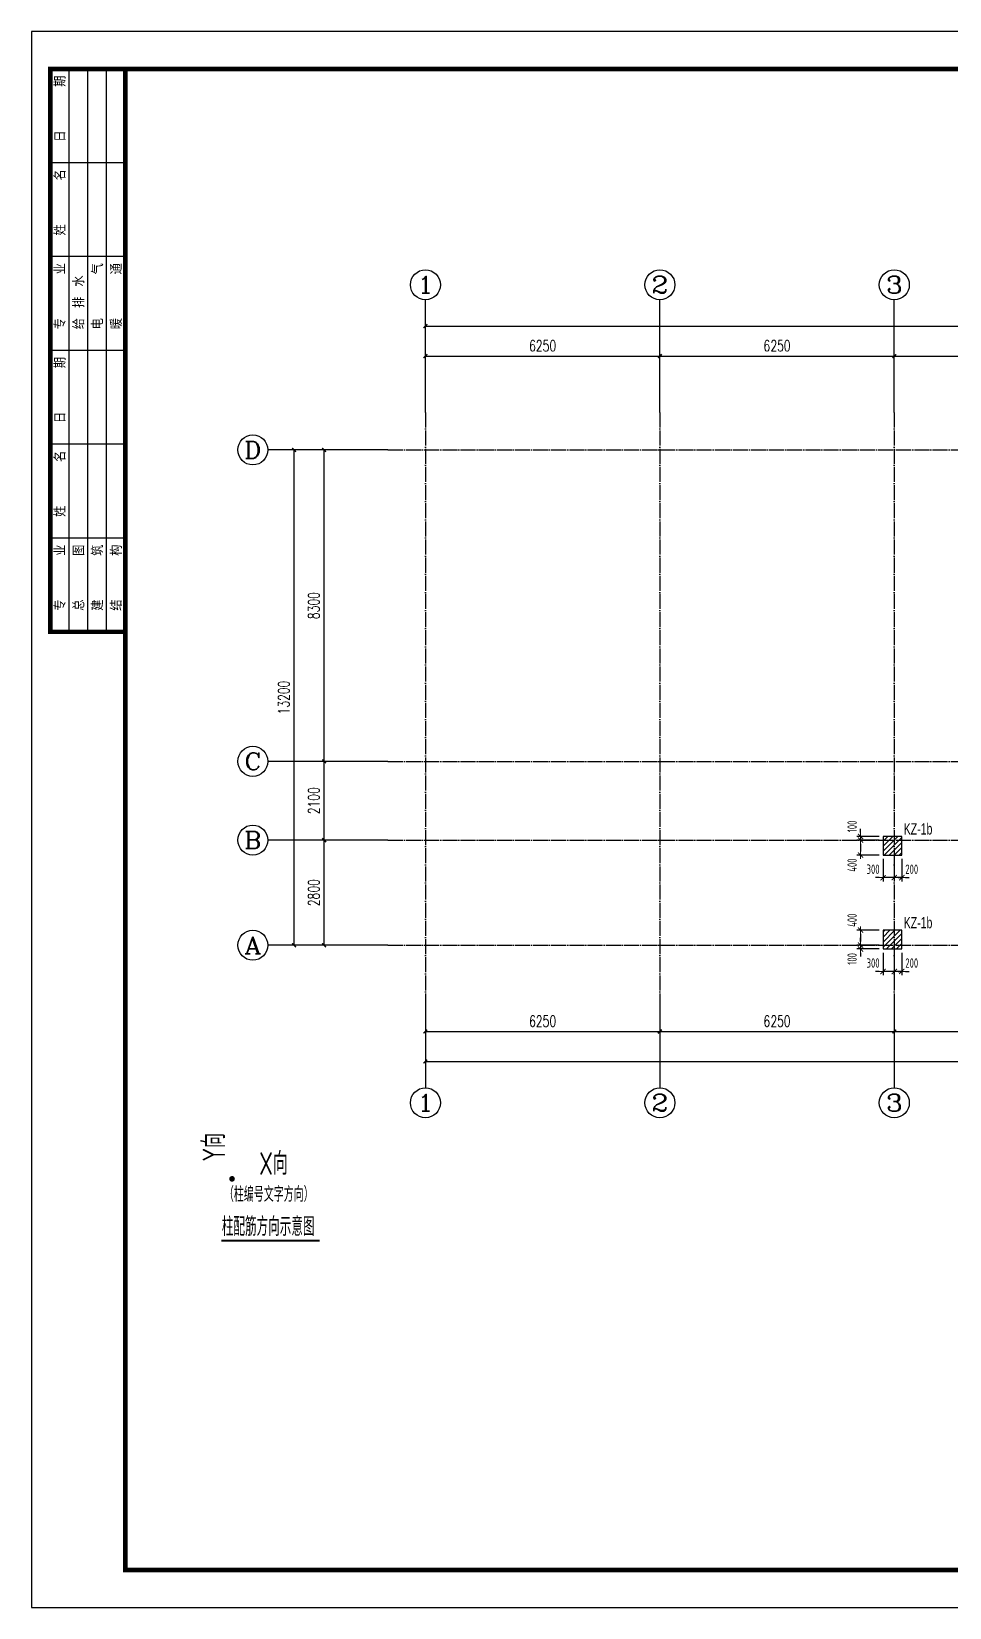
# Model space of a CAD drawing. Extents: x -441005 to 725361, y -182459 to 319313.
# Drawn here: x -40300 to -15829, y 54050 to 96050 of the extents above; entities that cross this region are included whole.
import ezdxf
from ezdxf.enums import TextEntityAlignment as Align

# ---------------------------------------------------------------- set-up
doc = ezdxf.new("R2010")
doc.units = 0
doc.header["$LTSCALE"] = 100
doc.linetypes.add('DOTE', pattern=[2.42, 2, -0.2, 0.02, -0.2])
doc.layers.get('0').update_dxf_attribs({"linetype": 'CONTINUOUS'})
doc.layers.get('Defpoints').update_dxf_attribs({"linetype": 'CONTINUOUS'})
for name, color, linetype in [('AXIS', 3, 'CONTINUOUS'), ('AXIS_TEXT', 7, 'CONTINUOUS'), ('COLU', 7, 'CONTINUOUS'), ('DOTE', 8, 'DOTE'), ('D大样&索引', 7, 'CONTINUOUS'), ('TEXT', 7, 'CONTINUOUS'), ('图框', 7, 'CONTINUOUS')]:
    doc.layers.add(name, color=color, linetype=linetype)
doc.layers.add('COLU-平法定位', color=3, linetype='ByLayer', lineweight=18)
doc.layers.add('T填充图层(非模板)', color=251, linetype='CONTINUOUS', lineweight=0)
doc.styles.add('_TCH_AXIS', font='COMPLEX', dxfattribs={"bigfont": 'GBCBIG'})
doc.styles.add('_TCH_DIM_T3', font='simplex_.ttf', dxfattribs={"width": 0.705882, "bigfont": 'GBCBIG'})
doc.styles.add('BW_Dim', font='Bweng.shx', dxfattribs={"width": 0.7, "bigfont": 'hztxt.shx'})
doc.styles.add('COMPLEX', font='COMPLEX')
doc.styles.add('HZTXT', font='TXT', dxfattribs={"bigfont": 'HZTXT'})
doc.styles.get("Standard").update_dxf_attribs({"font": 'tssdeng.shx', "bigfont": '1.shx'})
doc.styles.add('TCCAD_Dimension', font='Tssdeng.shx', dxfattribs={"width": 0.7, "bigfont": 'hztxt.shx'})
doc.styles.add('TSSD_Rein', font='Tssdeng.shx', dxfattribs={"width": 0.7, "bigfont": '1.shx'})
doc.styles.add('说明', font='romans.shx', dxfattribs={"width": 0.7, "bigfont": 'dxfs.shx'})
doc.dimstyles.new('_TCH_ARCH&&100', dxfattribs={"dimtxt": 297.5, "dimasz": 100, "dimexe": 250, "dimexo": 300, "dimgap": 126.25, "dimtad": 1, "dimdec": 0, "dimzin": 0, "dimdsep": 46, "dimtxsty": '_TCH_DIM_T3', "dimblk": 'ARCHTICK', "dimcen": 0.09, "dimclrt": 7, "dimazin": 2, "dimtfac": 1, "dimtdec": 0, "dimtix": 1, "dimtmove": 2, "dimatfit": 3, "dimfxl": 0, "dimtolj": 1, "dimtzin": 0, "dimarcsym": 0})
doc.dimstyles.new('TCCAD_100_100', dxfattribs={"dimtxt": 250, "dimasz": 100, "dimexe": 100, "dimexo": 100, "dimgap": 100, "dimtad": 1, "dimdec": 0, "dimzin": 0, "dimdsep": 46, "dimtxsty": 'TCCAD_Dimension', "dimblk": '_TCDBK100_100', "dimcen": 0, "dimclrt": 7, "dimadec": 0, "dimazin": 0, "dimtfac": 1, "dimtdec": 0, "dimtix": 1, "dimtmove": 2, "dimatfit": 3, "dimfxl": 0, "dimtolj": 1, "dimtzin": 0, "dimarcsym": 0})
pattern_1 = [(45, (43125, -235100), (-67.35192, 67.35192), [])]

# ---------------------------------------------------------------- blocks, each defined once
blk = doc.blocks.new('_AXISO')
blk.add_circle((0, 0), 0.5)
at = {"layer": 'AXIS_TEXT', "style": 'COMPLEX', "width": 1.041667}
blk.add_attdef('A', text='', height=0.56, dxfattribs=at).set_placement((-0.25, -0.28), (0.25, -0.28), align=Align.FIT)
blk = doc.blocks.new('_ArchTick')
at = {"color": 0, "linetype": 'ByBlock', "const_width": 0.4}
blk.add_lwpolyline([(-0.5, -0.5), (0.5, 0.5)], dxfattribs=at)
blk = doc.blocks.new('*D823')
at = {"layer": 'AXIS', "color": 0, "lineweight": -2}
for p, q in [((-31100, 74500), (-32750, 74500)), ((-32500, 71700), (-32500, 74500)), ((-31100, 71700), (-32750, 71700))]:
    blk.add_line(p, q, dxfattribs=at)
at = {"layer": 'Defpoints', "color": 0}
for p in [(-32500, 74500), (-30800, 74500), (-30800, 71700)]:
    blk.add_point(p, dxfattribs=at)
at = {"layer": 'AXIS', "color": 0, "lineweight": -2, "xscale": 100, "yscale": 100, "zscale": 100}
for p, rotation in [((-32500, 74500), 90), ((-32500, 71700), 270)]:
    blk.add_blockref('_ArchTick', p, dxfattribs=dict(at, rotation=rotation))
at = {"layer": 'AXIS', "color": 7, "insert": (-32775, 73100), "char_height": 297.5, "attachment_point": 5, "rotation": 90, "style": '_TCH_DIM_T3'}
blk.add_mtext('\\A1;2800', dxfattribs=at)
blk = doc.blocks.new('*D824')
at = {"layer": 'AXIS', "color": 0, "lineweight": -2}
for p, q in [((-31100, 76600), (-32750, 76600)), ((-32500, 74500), (-32500, 76600)), ((-31100, 74500), (-32750, 74500))]:
    blk.add_line(p, q, dxfattribs=at)
at = {"layer": 'Defpoints', "color": 0}
for p in [(-32500, 76600), (-30800, 76600), (-30800, 74500)]:
    blk.add_point(p, dxfattribs=at)
at = {"layer": 'AXIS', "color": 0, "lineweight": -2, "xscale": 100, "yscale": 100, "zscale": 100}
for p, rotation in [((-32500, 76600), 90), ((-32500, 74500), 270)]:
    blk.add_blockref('_ArchTick', p, dxfattribs=dict(at, rotation=rotation))
at = {"layer": 'AXIS', "color": 7, "insert": (-32775, 75550), "char_height": 297.5, "attachment_point": 5, "rotation": 90, "style": '_TCH_DIM_T3'}
blk.add_mtext('\\A1;2100', dxfattribs=at)
blk = doc.blocks.new('*D825')
at = {"layer": 'AXIS', "color": 0, "lineweight": -2}
for p, q in [((-31100, 84900), (-32750, 84900)), ((-32500, 76600), (-32500, 84900)), ((-31100, 76600), (-32750, 76600))]:
    blk.add_line(p, q, dxfattribs=at)
at = {"layer": 'Defpoints', "color": 0}
for p in [(-32500, 84900), (-30800, 84900), (-30800, 76600)]:
    blk.add_point(p, dxfattribs=at)
at = {"layer": 'AXIS', "color": 0, "lineweight": -2, "xscale": 100, "yscale": 100, "zscale": 100}
for p, rotation in [((-32500, 84900), 90), ((-32500, 76600), 270)]:
    blk.add_blockref('_ArchTick', p, dxfattribs=dict(at, rotation=rotation))
at = {"layer": 'AXIS', "color": 7, "insert": (-32776, 80750), "char_height": 297.5, "attachment_point": 5, "rotation": 90, "style": '_TCH_DIM_T3'}
blk.add_mtext('\\A1;8300', dxfattribs=at)
blk = doc.blocks.new('*D826')
at = {"layer": 'AXIS', "color": 0, "lineweight": -2}
for p, q in [((-29800, 86200), (-29800, 87650)), ((-29800, 87400), (-23550, 87400)), ((-23550, 86200), (-23550, 87650))]:
    blk.add_line(p, q, dxfattribs=at)
at = {"layer": 'Defpoints', "color": 0}
for p in [(-23550, 87400), (-29800, 85900), (-23550, 85900)]:
    blk.add_point(p, dxfattribs=at)
at = {"layer": 'AXIS', "color": 0, "lineweight": -2, "xscale": 100, "yscale": 100, "zscale": 100, "rotation": 180}
blk.add_blockref('_ArchTick', (-29800, 87400), dxfattribs=at)
at = {"layer": 'AXIS', "color": 0, "lineweight": -2, "xscale": 100, "yscale": 100, "zscale": 100}
blk.add_blockref('_ArchTick', (-23550, 87400), dxfattribs=at)
at = {"layer": 'AXIS', "color": 7, "insert": (-26675, 87676), "char_height": 297.5, "attachment_point": 5, "style": '_TCH_DIM_T3'}
blk.add_mtext('\\A1;6250', dxfattribs=at)
blk = doc.blocks.new('*D827')
at = {"layer": 'AXIS', "color": 0, "lineweight": -2}
for p, q in [((-23550, 86200), (-23550, 87650)), ((-23550, 87400), (-17300, 87400)), ((-17300, 86200), (-17300, 87650))]:
    blk.add_line(p, q, dxfattribs=at)
at = {"layer": 'Defpoints', "color": 0}
for p in [(-17300, 87400), (-23550, 85900), (-17300, 85900)]:
    blk.add_point(p, dxfattribs=at)
at = {"layer": 'AXIS', "color": 0, "lineweight": -2, "xscale": 100, "yscale": 100, "zscale": 100, "rotation": 180}
blk.add_blockref('_ArchTick', (-23550, 87400), dxfattribs=at)
at = {"layer": 'AXIS', "color": 0, "lineweight": -2, "xscale": 100, "yscale": 100, "zscale": 100}
blk.add_blockref('_ArchTick', (-17300, 87400), dxfattribs=at)
at = {"layer": 'AXIS', "color": 7, "insert": (-20425, 87676), "char_height": 297.5, "attachment_point": 5, "style": '_TCH_DIM_T3'}
blk.add_mtext('\\A1;6250', dxfattribs=at)
blk = doc.blocks.new('*D828')
at = {"layer": 'AXIS', "color": 0, "lineweight": -2}
for p, q in [((-17300, 86200), (-17300, 87650)), ((-17300, 87400), (-7900, 87400)), ((-7900, 86200), (-7900, 87650))]:
    blk.add_line(p, q, dxfattribs=at)
at = {"layer": 'Defpoints', "color": 0}
for p in [(-7900, 87400), (-17300, 85900), (-7900, 85900)]:
    blk.add_point(p, dxfattribs=at)
at = {"layer": 'AXIS', "color": 0, "lineweight": -2, "xscale": 100, "yscale": 100, "zscale": 100, "rotation": 180}
blk.add_blockref('_ArchTick', (-17300, 87400), dxfattribs=at)
at = {"layer": 'AXIS', "color": 0, "lineweight": -2, "xscale": 100, "yscale": 100, "zscale": 100}
blk.add_blockref('_ArchTick', (-7900, 87400), dxfattribs=at)
at = {"layer": 'AXIS', "color": 7, "insert": (-12600, 87680), "char_height": 297.5, "attachment_point": 5, "style": '_TCH_DIM_T3'}
blk.add_mtext('\\A1;9400', dxfattribs=at)
blk = doc.blocks.new('*D832')
at = {"layer": 'AXIS', "color": 0, "lineweight": -2}
for p, q in [((-29800, 70100), (-29800, 69150)), ((-23550, 70100), (-23550, 69150)), ((-29800, 69400), (-23550, 69400))]:
    blk.add_line(p, q, dxfattribs=at)
at = {"layer": 'Defpoints', "color": 0}
for p in [(-29800, 70400), (-23550, 70400), (-23550, 69400)]:
    blk.add_point(p, dxfattribs=at)
at = {"layer": 'AXIS', "color": 0, "lineweight": -2, "xscale": 100, "yscale": 100, "zscale": 100, "rotation": 180}
blk.add_blockref('_ArchTick', (-29800, 69400), dxfattribs=at)
at = {"layer": 'AXIS', "color": 0, "lineweight": -2, "xscale": 100, "yscale": 100, "zscale": 100}
blk.add_blockref('_ArchTick', (-23550, 69400), dxfattribs=at)
at = {"layer": 'AXIS', "color": 7, "insert": (-26675, 69675), "char_height": 297.5, "attachment_point": 5, "style": '_TCH_DIM_T3'}
blk.add_mtext('\\A1;6250', dxfattribs=at)
blk = doc.blocks.new('*D833')
at = {"layer": 'AXIS', "color": 0, "lineweight": -2}
for p, q in [((-23550, 70100), (-23550, 69150)), ((-17300, 70100), (-17300, 69150)), ((-23550, 69400), (-17300, 69400))]:
    blk.add_line(p, q, dxfattribs=at)
at = {"layer": 'Defpoints', "color": 0}
for p in [(-23550, 70400), (-17300, 70400), (-17300, 69400)]:
    blk.add_point(p, dxfattribs=at)
at = {"layer": 'AXIS', "color": 0, "lineweight": -2, "xscale": 100, "yscale": 100, "zscale": 100, "rotation": 180}
blk.add_blockref('_ArchTick', (-23550, 69400), dxfattribs=at)
at = {"layer": 'AXIS', "color": 0, "lineweight": -2, "xscale": 100, "yscale": 100, "zscale": 100}
blk.add_blockref('_ArchTick', (-17300, 69400), dxfattribs=at)
at = {"layer": 'AXIS', "color": 7, "insert": (-20425, 69675), "char_height": 297.5, "attachment_point": 5, "style": '_TCH_DIM_T3'}
blk.add_mtext('\\A1;6250', dxfattribs=at)
blk = doc.blocks.new('*D834')
at = {"layer": 'AXIS', "color": 0, "lineweight": -2}
for p, q in [((-17300, 70100), (-17300, 69150)), ((-7900, 70100), (-7900, 69150)), ((-17300, 69400), (-7900, 69400))]:
    blk.add_line(p, q, dxfattribs=at)
at = {"layer": 'Defpoints', "color": 0}
for p in [(-17300, 70400), (-7900, 70400), (-7900, 69400)]:
    blk.add_point(p, dxfattribs=at)
at = {"layer": 'AXIS', "color": 0, "lineweight": -2, "xscale": 100, "yscale": 100, "zscale": 100, "rotation": 180}
blk.add_blockref('_ArchTick', (-17300, 69400), dxfattribs=at)
at = {"layer": 'AXIS', "color": 0, "lineweight": -2, "xscale": 100, "yscale": 100, "zscale": 100}
blk.add_blockref('_ArchTick', (-7900, 69400), dxfattribs=at)
at = {"layer": 'AXIS', "color": 7, "insert": (-12600, 69675), "char_height": 297.5, "attachment_point": 5, "style": '_TCH_DIM_T3'}
blk.add_mtext('\\A1;9400', dxfattribs=at)
blk = doc.blocks.new('*D838')
at = {"layer": 'AXIS', "color": 0, "lineweight": -2}
for p, q in [((-31100, 84900), (-33550, 84900)), ((-33300, 71700), (-33300, 84900)), ((-31100, 71700), (-33550, 71700))]:
    blk.add_line(p, q, dxfattribs=at)
at = {"layer": 'Defpoints', "color": 0}
for p in [(-33300, 84900), (-30800, 84900), (-30800, 71700)]:
    blk.add_point(p, dxfattribs=at)
at = {"layer": 'AXIS', "color": 0, "lineweight": -2, "xscale": 100, "yscale": 100, "zscale": 100}
for p, rotation in [((-33300, 84900), 90), ((-33300, 71700), 270)]:
    blk.add_blockref('_ArchTick', p, dxfattribs=dict(at, rotation=rotation))
at = {"layer": 'AXIS', "color": 7, "insert": (-33575, 78300), "char_height": 297.5, "attachment_point": 5, "rotation": 90, "style": '_TCH_DIM_T3'}
blk.add_mtext('\\A1;13200', dxfattribs=at)
blk = doc.blocks.new('*D839')
at = {"layer": 'AXIS', "color": 0, "lineweight": -2}
for p, q in [((-29800, 86200), (-29800, 88450)), ((-29800, 88200), (21950, 88200)), ((21950, 86200), (21950, 88450))]:
    blk.add_line(p, q, dxfattribs=at)
at = {"layer": 'Defpoints', "color": 0}
for p in [(21950, 88200), (-29800, 85900), (21950, 85900)]:
    blk.add_point(p, dxfattribs=at)
at = {"layer": 'AXIS', "color": 0, "lineweight": -2, "xscale": 100, "yscale": 100, "zscale": 100, "rotation": 180}
blk.add_blockref('_ArchTick', (-29800, 88200), dxfattribs=at)
at = {"layer": 'AXIS', "color": 0, "lineweight": -2, "xscale": 100, "yscale": 100, "zscale": 100}
blk.add_blockref('_ArchTick', (21950, 88200), dxfattribs=at)
at = {"layer": 'AXIS', "color": 7, "insert": (-3925, 88476), "char_height": 297.5, "attachment_point": 5, "style": '_TCH_DIM_T3'}
blk.add_mtext('\\A1;51750', dxfattribs=at)
blk = doc.blocks.new('*D844')
at = {"layer": 'AXIS', "color": 0, "lineweight": -2}
for p, q in [((-29800, 70100), (-29800, 68350)), ((21950, 70100), (21950, 68350)), ((-29800, 68600), (21950, 68600))]:
    blk.add_line(p, q, dxfattribs=at)
at = {"layer": 'Defpoints', "color": 0}
for p in [(-29800, 70400), (21950, 70400), (21950, 68600)]:
    blk.add_point(p, dxfattribs=at)
at = {"layer": 'AXIS', "color": 0, "lineweight": -2, "xscale": 100, "yscale": 100, "zscale": 100, "rotation": 180}
blk.add_blockref('_ArchTick', (-29800, 68600), dxfattribs=at)
at = {"layer": 'AXIS', "color": 0, "lineweight": -2, "xscale": 100, "yscale": 100, "zscale": 100}
blk.add_blockref('_ArchTick', (21950, 68600), dxfattribs=at)
at = {"layer": 'AXIS', "color": 7, "insert": (-3925, 68875), "char_height": 297.5, "attachment_point": 5, "style": '_TCH_DIM_T3'}
blk.add_mtext('\\A1;51750', dxfattribs=at)
blk = doc.blocks.new('_TCDBK100_100')
blk.add_line((-1, 0), (1, 0))
at = {"const_width": 0.25}
blk.add_lwpolyline([(-0.7, -0.7), (0.7, 0.7)], dxfattribs=at)
blk = doc.blocks.new('*D802')
at = {"layer": 'COLU-平法定位', "color": 0, "linetype": 'Continuous', "lineweight": -2}
for p, q in [((-18200, 74700), (-18200, 74800)), ((-17700, 74600), (-18300, 74600)), ((-17700, 74500), (-18300, 74500)), ((-18200, 74600), (-18200, 74500)), ((-18200, 74400), (-18200, 74300))]:
    blk.add_line(p, q, dxfattribs=at)
at = {"layer": 'Defpoints', "color": 0, "linetype": 'Continuous'}
for p in [(-18200, 74500), (-17600, 74600), (-17600, 74500)]:
    blk.add_point(p, dxfattribs=at)
at = {"layer": 'COLU-平法定位', "color": 0, "linetype": 'Continuous', "lineweight": -2, "xscale": 100, "yscale": 100, "zscale": 100}
for p, rotation in [((-18200, 74600), 270), ((-18200, 74500), 90)]:
    blk.add_blockref('_TCDBK100_100', p, dxfattribs=dict(at, rotation=rotation))
at = {"layer": 'COLU-平法定位', "color": 7, "linetype": 'Continuous', "insert": (-18425, 74865), "char_height": 250, "attachment_point": 5, "rotation": 90, "style": 'TCCAD_Dimension'}
blk.add_mtext('\\A1;100', dxfattribs=at)
blk = doc.blocks.new('*D775')
at = {"layer": 'COLU-平法定位', "color": 0, "linetype": 'Continuous', "lineweight": -2}
for p, q in [((-17700, 74500), (-18300, 74500)), ((-18200, 74400), (-18200, 74200)), ((-17700, 74100), (-18300, 74100))]:
    blk.add_line(p, q, dxfattribs=at)
at = {"layer": 'Defpoints', "color": 0, "linetype": 'Continuous'}
for p in [(-17600, 74500), (-18200, 74100), (-17600, 74100)]:
    blk.add_point(p, dxfattribs=at)
at = {"layer": 'COLU-平法定位', "color": 0, "linetype": 'Continuous', "lineweight": -2, "xscale": 100, "yscale": 100, "zscale": 100}
for p, rotation in [((-18200, 74500), 90), ((-18200, 74100), 270)]:
    blk.add_blockref('_TCDBK100_100', p, dxfattribs=dict(at, rotation=rotation))
at = {"layer": 'COLU-平法定位', "color": 7, "linetype": 'Continuous', "insert": (-18425, 73835), "char_height": 250, "attachment_point": 5, "rotation": 90, "style": 'TCCAD_Dimension'}
blk.add_mtext('\\A1;400', dxfattribs=at)
blk = doc.blocks.new('*D776')
at = {"layer": 'COLU-平法定位', "color": 0, "linetype": 'Continuous', "lineweight": -2}
for p, q in [((-17300, 74000), (-17300, 73400)), ((-17100, 74000), (-17100, 73400)), ((-17000, 73500), (-16900, 73500)), ((-17400, 73500), (-17500, 73500)), ((-17100, 73500), (-17300, 73500))]:
    blk.add_line(p, q, dxfattribs=at)
at = {"layer": 'Defpoints', "color": 0, "linetype": 'Continuous'}
for p in [(-17300, 74100), (-17100, 74100), (-17300, 73500)]:
    blk.add_point(p, dxfattribs=at)
at = {"layer": 'COLU-平法定位', "color": 0, "linetype": 'Continuous', "lineweight": -2, "xscale": 100, "yscale": 100, "zscale": 100}
for p, rotation in [((-17300, 73500), 2.334537313969202e-08), ((-17100, 73500), 180.0000000233454)]:
    blk.add_blockref('_TCDBK100_100', p, dxfattribs=dict(at, rotation=rotation))
at = {"layer": 'COLU-平法定位', "color": 7, "linetype": 'Continuous', "insert": (-16835, 73725), "char_height": 250, "attachment_point": 5, "rotation": 0, "style": 'TCCAD_Dimension'}
blk.add_mtext('\\A1;200', dxfattribs=at)
blk = doc.blocks.new('*D777')
at = {"layer": 'COLU-平法定位', "color": 0, "linetype": 'Continuous', "lineweight": -2}
for p, q in [((-17600, 74000), (-17600, 73400)), ((-17300, 74000), (-17300, 73400)), ((-17700, 73500), (-17800, 73500)), ((-17300, 73500), (-17600, 73500)), ((-17200, 73500), (-17100, 73500))]:
    blk.add_line(p, q, dxfattribs=at)
at = {"layer": 'Defpoints', "color": 0, "linetype": 'Continuous'}
for p in [(-17600, 74100), (-17300, 74100), (-17600, 73500)]:
    blk.add_point(p, dxfattribs=at)
at = {"layer": 'COLU-平法定位', "color": 0, "linetype": 'Continuous', "lineweight": -2, "xscale": 100, "yscale": 100, "zscale": 100}
for p, rotation in [((-17600, 73500), 2.334537313969202e-08), ((-17300, 73500), 180.0000000233454)]:
    blk.add_blockref('_TCDBK100_100', p, dxfattribs=dict(at, rotation=rotation))
at = {"layer": 'COLU-平法定位', "color": 7, "linetype": 'Continuous', "insert": (-17865, 73725), "char_height": 250, "attachment_point": 5, "rotation": 0, "style": 'TCCAD_Dimension'}
blk.add_mtext('\\A1;300', dxfattribs=at)
blk = doc.blocks.new('*D778')
at = {"layer": 'COLU-平法定位', "color": 0, "linetype": 'Continuous', "lineweight": -2}
for p, q in [((-17700, 72100), (-18300, 72100)), ((-18200, 72000), (-18200, 71800)), ((-17700, 71700), (-18300, 71700))]:
    blk.add_line(p, q, dxfattribs=at)
at = {"layer": 'Defpoints', "color": 0, "linetype": 'Continuous'}
for p in [(-17600, 72100), (-18200, 71700), (-17600, 71700)]:
    blk.add_point(p, dxfattribs=at)
at = {"layer": 'COLU-平法定位', "color": 0, "linetype": 'Continuous', "lineweight": -2, "xscale": 100, "yscale": 100, "zscale": 100}
for p, rotation in [((-18200, 72100), 90), ((-18200, 71700), 270)]:
    blk.add_blockref('_TCDBK100_100', p, dxfattribs=dict(at, rotation=rotation))
at = {"layer": 'COLU-平法定位', "color": 7, "linetype": 'Continuous', "insert": (-18425, 72365), "char_height": 250, "attachment_point": 5, "rotation": 90, "style": 'TCCAD_Dimension'}
blk.add_mtext('\\A1;400', dxfattribs=at)
blk = doc.blocks.new('*D779')
at = {"layer": 'COLU-平法定位', "color": 0, "linetype": 'Continuous', "lineweight": -2}
for p, q in [((-18200, 71800), (-18200, 71900)), ((-17700, 71700), (-18300, 71700)), ((-17700, 71600), (-18300, 71600)), ((-18200, 71700), (-18200, 71600)), ((-18200, 71500), (-18200, 71400))]:
    blk.add_line(p, q, dxfattribs=at)
at = {"layer": 'Defpoints', "color": 0, "linetype": 'Continuous'}
for p in [(-18200, 71600), (-17600, 71700), (-17600, 71600)]:
    blk.add_point(p, dxfattribs=at)
at = {"layer": 'COLU-平法定位', "color": 0, "linetype": 'Continuous', "lineweight": -2, "xscale": 100, "yscale": 100, "zscale": 100}
for p, rotation in [((-18200, 71700), 270), ((-18200, 71600), 90)]:
    blk.add_blockref('_TCDBK100_100', p, dxfattribs=dict(at, rotation=rotation))
at = {"layer": 'COLU-平法定位', "color": 7, "linetype": 'Continuous', "insert": (-18425, 71335), "char_height": 250, "attachment_point": 5, "rotation": 90, "style": 'TCCAD_Dimension'}
blk.add_mtext('\\A1;100', dxfattribs=at)
blk = doc.blocks.new('*D780')
at = {"layer": 'COLU-平法定位', "color": 0, "linetype": 'Continuous', "lineweight": -2}
for p, q in [((-17300, 71500), (-17300, 70900)), ((-17100, 71500), (-17100, 70900)), ((-17400, 71000), (-17500, 71000)), ((-17100, 71000), (-17300, 71000)), ((-17000, 71000), (-16900, 71000))]:
    blk.add_line(p, q, dxfattribs=at)
at = {"layer": 'Defpoints', "color": 0, "linetype": 'Continuous'}
for p in [(-17300, 71600), (-17100, 71600), (-17300, 71000)]:
    blk.add_point(p, dxfattribs=at)
at = {"layer": 'COLU-平法定位', "color": 0, "linetype": 'Continuous', "lineweight": -2, "xscale": 100, "yscale": 100, "zscale": 100}
for p, rotation in [((-17300, 71000), 2.334537313969202e-08), ((-17100, 71000), 180.0000000233454)]:
    blk.add_blockref('_TCDBK100_100', p, dxfattribs=dict(at, rotation=rotation))
at = {"layer": 'COLU-平法定位', "color": 7, "linetype": 'Continuous', "insert": (-16835, 71225), "char_height": 250, "attachment_point": 5, "rotation": 0, "style": 'TCCAD_Dimension'}
blk.add_mtext('\\A1;200', dxfattribs=at)
blk = doc.blocks.new('*D781')
at = {"layer": 'COLU-平法定位', "color": 0, "linetype": 'Continuous', "lineweight": -2}
for p, q in [((-17600, 71500), (-17600, 70900)), ((-17300, 71500), (-17300, 70900)), ((-17700, 71000), (-17800, 71000)), ((-17300, 71000), (-17600, 71000)), ((-17200, 71000), (-17100, 71000))]:
    blk.add_line(p, q, dxfattribs=at)
at = {"layer": 'Defpoints', "color": 0, "linetype": 'Continuous'}
for p in [(-17600, 71600), (-17300, 71600), (-17600, 71000)]:
    blk.add_point(p, dxfattribs=at)
at = {"layer": 'COLU-平法定位', "color": 0, "linetype": 'Continuous', "lineweight": -2, "xscale": 100, "yscale": 100, "zscale": 100}
for p, rotation in [((-17600, 71000), 2.334537313969202e-08), ((-17300, 71000), 180.0000000233454)]:
    blk.add_blockref('_TCDBK100_100', p, dxfattribs=dict(at, rotation=rotation))
at = {"layer": 'COLU-平法定位', "color": 7, "linetype": 'Continuous', "insert": (-17865, 71225), "char_height": 250, "attachment_point": 5, "rotation": 0, "style": 'TCCAD_Dimension'}
blk.add_mtext('\\A1;300', dxfattribs=at)
blk = doc.blocks.new('A2+1_2')
at = {"layer": '图框'}
for p, q in [((1000, 26000), (1000, 41000)), ((1500, 26000), (1500, 41000)), ((2000, 26000), (2000, 41000)), ((2500, 38500), (500, 38500)), ((2500, 36000), (500, 36000)), ((2500, 33500), (500, 33500)), ((2500, 31000), (500, 31000)), ((2500, 28500), (500, 28500))]:
    blk.add_line(p, q, dxfattribs=at)
blk.add_lwpolyline([(0, 0), (89100, 0), (89100, 42000), (0, 42000)], close=True, dxfattribs=at)
at = {"layer": '图框', "const_width": 120}
blk.add_lwpolyline([(2500, 41000), (500, 41000), (500, 26000), (2500, 26000)], dxfattribs=at)
blk.add_lwpolyline([(2500, 1000), (88100, 1000), (88100, 41000), (2500, 41000)], close=True, dxfattribs=at)
at = {"layer": '图框', "style": 'HZTXT'}
for s, p in [('日    期', (911, 39064)), ('姓    名', (911, 36564)), ('专    业', (911, 34064)), ('电    气', (1911, 34064)), ('暖    通', (2411, 34064)), ('给 排 水', (1411, 34064)), ('日    期', (911, 31564)), ('姓    名', (911, 29064)), ('专    业', (911, 26564)), ('总    图', (1411, 26564)), ('建    筑', (1911, 26564)), ('结    构', (2411, 26564))]:
    blk.add_text(s, height=300, rotation=90, dxfattribs=at).set_placement(p)
blk = doc.blocks.new('A$C69571FE5')
at = {"layer": 'D大样&索引', "color": 2}
blk.add_lwpolyline([(771, 3936, 0, 240, 0), (771, 3111, 0, 0, 0), (771, 1673, 0, 0, 0), (2504, 1673, 240, 0, 0), (3329, 1673, 0, 240, 0)], format="xyseb", dxfattribs=at)
at = {"layer": 'D大样&索引', "color": 2, "const_width": 75}
blk.add_lwpolyline([(733, 1673, 1), (808, 1673, 1)], format="xyb", close=True, dxfattribs=at)
at = {"layer": 'D大样&索引', "const_width": 50}
blk.add_lwpolyline([(481, 25), (3110, 25)], dxfattribs=at)
at = {"layer": 'D大样&索引', "color": 2, "style": 'TSSD_Rein', "width": 0.7}
blk.add_text('Y向', height=600, rotation=90, dxfattribs=at).set_placement((586, 2136))
blk.add_text('X向', height=600, dxfattribs=at).set_placement((1497, 1783))
at = {"layer": 'D大样&索引', "style": '说明', "width": 0.7}
blk.add_text('（柱编号文字方向）', height=400, dxfattribs=at).set_placement((553, 1063))
at = {"layer": 'D大样&索引', "width": 0.65}
blk.add_text('柱配筋方向示意图', height=500, dxfattribs=at).set_placement((499, 152))

msp = doc.modelspace()

# ---------------------------------------------------------------- hatches: boundary and pattern name
at = {"layer": 'T填充图层(非模板)'}
h = msp.add_hatch(dxfattribs=at)
h.set_pattern_fill('ANSI31', color=6, scale=30, style=0)
h.set_pattern_definition(pattern_1)
h.paths.add_polyline_path([(-17100, 74100), (-17100, 74600), (-17600, 74600), (-17600, 74100)])
h = msp.add_hatch(dxfattribs=at)
h.set_pattern_fill('ANSI31', color=6, scale=30, style=0)
h.set_pattern_definition(pattern_1)
h.paths.add_polyline_path([(-17100, 71600), (-17100, 72100), (-17600, 72100), (-17600, 71600)])

# ---------------------------------------------------------------- linework, layer by layer
at = {"layer": 'AXIS'}
for p, q in [((-29800, 85900), (-29800, 88900)), ((-23550, 85900), (-23550, 88900)), ((-17300, 85900), (-17300, 88900)), ((-30800, 84900), (-34000, 84900)), ((-30800, 76600), (-34000, 76600)), ((-30800, 74500), (-34000, 74500)), ((-30800, 71700), (-34000, 71700)), ((-29800, 70400), (-29800, 67900)), ((-23550, 70400), (-23550, 67900)), ((-17300, 70400), (-17300, 67900))]:
    msp.add_line(p, q, dxfattribs=at)
at = {"layer": 'COLU'}
for points in [[(-17100, 74100), (-17100, 74600), (-17600, 74600), (-17600, 74100)], [(-17100, 71600), (-17100, 72100), (-17600, 72100), (-17600, 71600)]]:
    msp.add_lwpolyline(points, close=True, dxfattribs=at)
at = {"layer": 'DOTE', "ltscale": 2}
for p, q in [((-29800, 85900), (-29800, 70400)), ((-23550, 85900), (-23550, 70400)), ((-17300, 85900), (-17300, 70400)), ((-30800, 84900), (23400, 84900)), ((-30800, 76600), (23400, 76600)), ((-30800, 74500), (23400, 74500)), ((-30800, 71700), (23400, 71700))]:
    msp.add_line(p, q, dxfattribs=at)

# ---------------------------------------------------------------- block references
msp.add_blockref('A2+1_2', (-40300, 54050))
at = {"layer": 'AXIS'}
ref = msp.add_blockref('_AXISO', (-29800, 89300), dxfattribs=dict(at, xscale=800, yscale=800, zscale=800))
ref.add_attrib('A', '1', dxfattribs={"layer": 'AXIS_TEXT', "height": 452.5, "style": '_TCH_AXIS', "width": 2.333333}).set_placement((-30026.3, 89073.7), (-29573.7, 89073.7), align=Align.FIT)
ref = msp.add_blockref('_AXISO', (-23550, 89300), dxfattribs=dict(at, xscale=800, yscale=800, zscale=800))
ref.add_attrib('A', '2', dxfattribs={"layer": 'AXIS_TEXT', "height": 452.5, "style": '_TCH_AXIS', "width": 1.5}).set_placement((-23776.3, 89073.7), (-23323.7, 89073.7), align=Align.FIT)
ref = msp.add_blockref('_AXISO', (-17300, 89300), dxfattribs=dict(at, xscale=800, yscale=800, zscale=800))
ref.add_attrib('A', '3', dxfattribs={"layer": 'AXIS_TEXT', "height": 452.5, "style": '_TCH_AXIS', "width": 1.5}).set_placement((-17526.3, 89073.7), (-17073.7, 89073.7), align=Align.FIT)
ref = msp.add_blockref('_AXISO', (-34400, 84900), dxfattribs=dict(at, xscale=800, yscale=800, zscale=800))
ref.add_attrib('A', 'D', dxfattribs={"layer": 'AXIS_TEXT', "height": 452.5, "style": '_TCH_AXIS', "width": 1.235294}).set_placement((-34626.3, 84673.7), (-34173.7, 84673.7), align=Align.FIT)
ref = msp.add_blockref('_AXISO', (-34400, 76600), dxfattribs=dict(at, xscale=800, yscale=800, zscale=800))
ref.add_attrib('A', 'C', dxfattribs={"layer": 'AXIS_TEXT', "height": 452.5, "style": '_TCH_AXIS', "width": 1.4}).set_placement((-34626.3, 76373.7), (-34173.7, 76373.7), align=Align.FIT)
ref = msp.add_blockref('_AXISO', (-34400, 74500), dxfattribs=dict(at, xscale=800, yscale=800, zscale=800))
ref.add_attrib('A', 'B', dxfattribs={"layer": 'AXIS_TEXT', "height": 452.5, "style": '_TCH_AXIS', "width": 1.235294}).set_placement((-34626.3, 74273.7), (-34173.7, 74273.7), align=Align.FIT)
ref = msp.add_blockref('_AXISO', (-34400, 71700), dxfattribs=dict(at, xscale=800, yscale=800, zscale=800))
ref.add_attrib('A', 'A', dxfattribs={"layer": 'AXIS_TEXT', "height": 452.5, "style": '_TCH_AXIS', "width": 1.166667}).set_placement((-34626.3, 71473.7), (-34173.7, 71473.7), align=Align.FIT)
ref = msp.add_blockref('_AXISO', (-29800, 67500), dxfattribs=dict(at, xscale=800, yscale=800, zscale=800))
ref.add_attrib('A', '1', dxfattribs={"layer": 'AXIS_TEXT', "height": 452.5, "style": '_TCH_AXIS', "width": 2.333333}).set_placement((-30026.3, 67273.7), (-29573.7, 67273.7), align=Align.FIT)
ref = msp.add_blockref('_AXISO', (-23550, 67500), dxfattribs=dict(at, xscale=800, yscale=800, zscale=800))
ref.add_attrib('A', '2', dxfattribs={"layer": 'AXIS_TEXT', "height": 452.5, "style": '_TCH_AXIS', "width": 1.5}).set_placement((-23776.3, 67273.7), (-23323.7, 67273.7), align=Align.FIT)
ref = msp.add_blockref('_AXISO', (-17300, 67500), dxfattribs=dict(at, xscale=800, yscale=800, zscale=800))
ref.add_attrib('A', '3', dxfattribs={"layer": 'AXIS_TEXT', "height": 452.5, "style": '_TCH_AXIS', "width": 1.5}).set_placement((-17526.3, 67273.7), (-17073.7, 67273.7), align=Align.FIT)
at = {"layer": 'D大样&索引'}
msp.add_blockref('A$C69571FE5', (-35725, 63800), dxfattribs=at)

# ---------------------------------------------------------------- texts
at = {"layer": 'TEXT', "style": 'BW_Dim', "width": 0.7}
for p in [(-17050, 74650, 0), (-17050, 72150, 0)]:
    msp.add_text('KZ-1b', height=300, dxfattribs=at).set_placement(p)

# ---------------------------------------------------------------- dimensions: what is measured, and where the dimension line sits
at = {"layer": 'AXIS'}
for p1, p2, distance, picture, middle in [((-29800, 85900), (21950, 85900), 2300, '*D839', (-3925, 88476.4)), ((-29800, 85900), (-23550, 85900), 1500, '*D826', (-26675, 87676.4)), ((-23550, 85900), (-17300, 85900), 1500, '*D827', (-20425, 87676.4)), ((-17300, 85900), (-7900, 85900), 1500, '*D828', (-12600, 87679.8)), ((-30800, 71700), (-30800, 84900), 2500, '*D838', (-33575, 78300)), ((-30800, 76600), (-30800, 84900), 1700, '*D825', (-32776.4, 80750)), ((-30800, 74500), (-30800, 76600), 1700, '*D824', (-32775, 75550)), ((-30800, 71700), (-30800, 74500), 1700, '*D823', (-32775, 73100)), ((-29800, 70400), (-23550, 70400), -1000, '*D832', (-26675, 69675)), ((-29800, 70400), (21950, 70400), -1800, '*D844', (-3925, 68875)), ((-23550, 70400), (-17300, 70400), -1000, '*D833', (-20425, 69675)), ((-17300, 70400), (-7900, 70400), -1000, '*D834', (-12600, 69675))]:
    dim = msp.add_aligned_dim(p1=p1, p2=p2, distance=distance, dimstyle='_TCH_ARCH&&100', dxfattribs=at)
    dim.commit()
    dim.dimension.update_dxf_attribs({"geometry": picture, "text_midpoint": middle})
at = {"layer": 'COLU-平法定位', "linetype": 'Continuous'}
for base, p1, p2, angle, picture, middle in [((-18200, 74500), (-17600, 74600), (-17600, 74500), 270, '*D802', (-18425, 74865)), ((-18200, 74100), (-17600, 74500), (-17600, 74100), 270, '*D775', (-18425, 73835)), ((-17600, 73500), (-17300, 74100), (-17600, 74100), 180, '*D777', (-17865, 73725)), ((-17300, 73500), (-17100, 74100), (-17300, 74100), 180, '*D776', (-16835, 73725)), ((-18200, 71700), (-17600, 72100), (-17600, 71700), 270, '*D778', (-18425, 72365)), ((-18200, 71600), (-17600, 71700), (-17600, 71600), 270, '*D779', (-18425, 71335)), ((-17600, 71000), (-17300, 71600), (-17600, 71600), 180, '*D781', (-17865, 71225)), ((-17300, 71000), (-17100, 71600), (-17300, 71600), 180, '*D780', (-16835, 71225))]:
    dim = msp.add_linear_dim(base=base, p1=p1, p2=p2, angle=angle, dimstyle='TCCAD_100_100', dxfattribs=at)
    dim.commit()
    dim.dimension.update_dxf_attribs({"geometry": picture, "text_midpoint": middle, "dimtype": 160})

doc.saveas('drawing.dxf')
